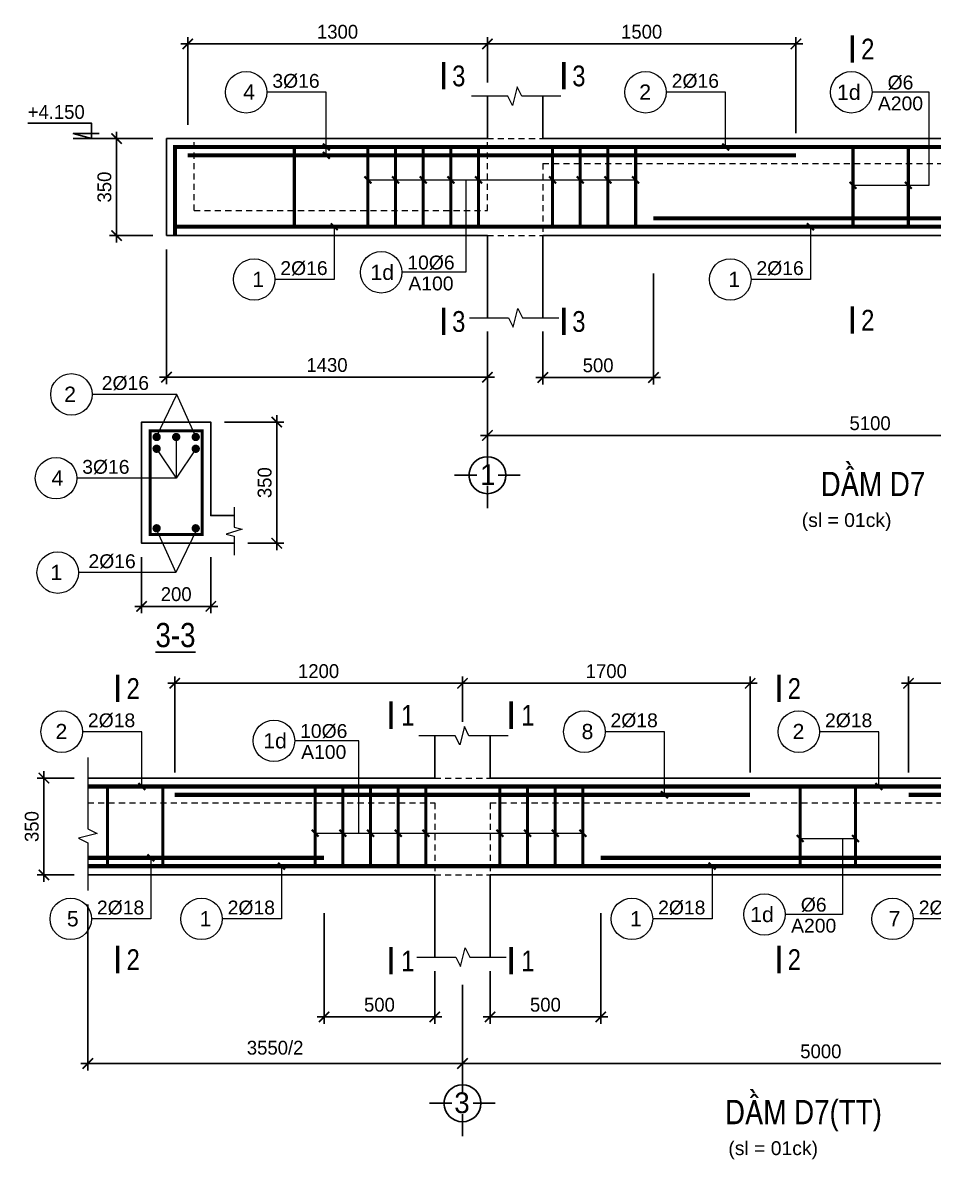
# Model space of a CAD drawing. Header units: millimetres. Extents: x -559287 to -299624, y 2351330 to 2655682.
# Drawn here: x -391536 to -378375, y 2518681 to 2535103 of the extents above; entities that cross this region are included whole.
import ezdxf
from ezdxf.enums import TextEntityAlignment as Align

# ---------------------------------------------------------------- set-up
doc = ezdxf.new("R2010")
doc.units = ezdxf.units.MM
doc.header["$LTSCALE"] = 10
doc.linetypes.add('HIDDEN', pattern=[0.3, 0.175, -0.125])
doc.linetypes.add('HIDDENX2', pattern=[0.75, 0.5, -0.25])
doc.layers.get('0').update_dxf_attribs({"lineweight": 20})
doc.layers.get('Defpoints').update_dxf_attribs({"lineweight": 20})
for name, color, linetype, lineweight in [('Dim', 251, 'Continuous', 15), ('Net khuat', 76, 'HIDDENX2', 15), ('Net manh', 8, 'Continuous', 13), ('Net thay', 4, 'Continuous', 25), ('Text', 54, 'Continuous', 25), ('Thep dai', 2, 'Continuous', 50), ('Thep doc', 140, 'Continuous', 60)]:
    doc.layers.add(name, color=color, linetype=linetype, lineweight=lineweight)
doc.styles.add('HELVE', font='VHAVAN.TTF', dxfattribs={"height": 800})
doc.styles.add('IN-NHO', font='VHELVEN.TTF', dxfattribs={"height": 200})
doc.styles.add('NGHIA5', font='arial_0.ttf', dxfattribs={"height": 180})
doc.styles.get("Standard").update_dxf_attribs({"font": 'nghia5.shx', "height": 200})
doc.styles.add('STYLE1-S1', font='VHARIALN.TTF')
doc.dimstyles.new('dim20', dxfattribs={"dimscale": 100, "dimtxt": 200, "dimasz": 1.5, "dimexe": 1, "dimexo": 2, "dimgap": 0.75, "dimtad": 1, "dimdec": 0, "dimlfac": 0.2, "dimzin": 0, "dimdsep": 46, "dimtxsty": 'Standard', "dimblk1": 'ARCHTICK', "dimblk2": 'ARCHTICK', "dimsah": 1, "dimcen": 0.09, "dimdle": 1, "dimclrd": 256, "dimclre": 256, "dimclrt": 54, "dimadec": 0, "dimazin": 0, "dimtfac": 1, "dimtdec": 0, "dimtofl": 0, "dimtmove": 2, "dimatfit": 3, "dimfxl": 0, "dimtolj": 1, "dimtzin": 0, "dimarcsym": 0})
doc.dimstyles.new('dim25', dxfattribs={"dimscale": 100, "dimtxt": 200, "dimasz": 1.5, "dimexe": 1, "dimexo": 2, "dimgap": 0.75, "dimtad": 1, "dimdec": 0, "dimlfac": 0.25, "dimzin": 0, "dimdsep": 46, "dimtxsty": 'Standard', "dimblk1": 'ARCHTICK', "dimblk2": 'ARCHTICK', "dimsah": 1, "dimcen": 0.09, "dimdle": 1, "dimclrd": 256, "dimclre": 256, "dimclrt": 54, "dimadec": 0, "dimazin": 0, "dimtfac": 1, "dimtdec": 0, "dimtofl": 0, "dimtmove": 2, "dimatfit": 3, "dimfxl": 0, "dimtolj": 1, "dimtzin": 0, "dimarcsym": 0})

# ---------------------------------------------------------------- blocks, each defined once
blk = doc.blocks.new('_ARCHTICK')
at = {"color": 0, "linetype": 'ByBlock', "const_width": 0.15}
blk.add_lwpolyline([(-0.5, -0.5), (0.5, 0.5)], dxfattribs=at)
blk = doc.blocks.new('*D263')
at = {"layer": 'Defpoints', "color": 0, "ltscale": 3, "transparency": 16777216}
for p in [(-374819, 2525558), (-374819, 2524133), (-378732, 2524068)]:
    blk.add_point(p, dxfattribs=at)
at = {"layer": 'Dim', "lineweight": -2, "ltscale": 3, "transparency": 16777216}
for p, q in [((-378732, 2524268), (-378732, 2525658)), ((-374819, 2524333), (-374819, 2525658)), ((-378832, 2525558), (-374719, 2525558))]:
    blk.add_line(p, q, dxfattribs=at)
at = {"layer": 'Dim', "lineweight": -2, "ltscale": 3, "transparency": 16777216, "xscale": 150, "yscale": 150, "zscale": 150, "rotation": 180}
blk.add_blockref('_ARCHTICK', (-378732, 2525558), dxfattribs=at)
at = {"layer": 'Dim', "lineweight": -2, "ltscale": 3, "transparency": 16777216, "xscale": 150, "yscale": 150, "zscale": 150}
blk.add_blockref('_ARCHTICK', (-374819, 2525558), dxfattribs=at)
at = {"layer": 'Dim', "color": 54, "ltscale": 3, "transparency": 16777216, "insert": (-376776, 2525733), "char_height": 200, "attachment_point": 5}
blk.add_mtext('\\A1;1700', dxfattribs=at)
blk = doc.blocks.new('*D264')
at = {"layer": 'Defpoints', "color": 0, "ltscale": 10, "transparency": 16777216}
for p in [(-374819, 2521601), (-385180, 2521401), (-385180, 2520065)]:
    blk.add_point(p, dxfattribs=at)
at = {"layer": 'Dim', "lineweight": -2, "ltscale": 10, "transparency": 16777216}
for p, q in [((-374819, 2521401), (-374819, 2519965)), ((-385180, 2521201), (-385180, 2519965)), ((-374719, 2520065), (-385280, 2520065))]:
    blk.add_line(p, q, dxfattribs=at)
at = {"layer": 'Dim', "lineweight": -2, "ltscale": 10, "transparency": 16777216, "xscale": 150, "yscale": 150, "zscale": 150, "rotation": 180}
blk.add_blockref('_ARCHTICK', (-385180, 2520065), dxfattribs=at)
at = {"layer": 'Dim', "lineweight": -2, "ltscale": 10, "transparency": 16777216, "xscale": 150, "yscale": 150, "zscale": 150}
blk.add_blockref('_ARCHTICK', (-374819, 2520065), dxfattribs=at)
at = {"layer": 'Dim', "color": 54, "ltscale": 10, "transparency": 16777216, "insert": (-380000, 2520240), "char_height": 200, "attachment_point": 5}
blk.add_mtext('\\A1;5000', dxfattribs=at)
blk = doc.blocks.new('truc ngang-helve')
for points in [[(0, -4.8), (0, 0)], [(-2.33, -7.13), (-7.13, -7.13)], [(2.33, -7.13), (7.13, -7.13)], [(0, -9.45), (0, -14.26)]]:
    blk.add_lwpolyline(points)
blk.add_circle((0, -7.13), 4)
at = {"style": 'HELVE'}
blk.add_attdef('A', text='', height=4.5, dxfattribs=at).set_placement((0.03, -7.01), align=Align.MIDDLE_CENTER)
blk = doc.blocks.new('*D265')
at = {"layer": 'Defpoints', "color": 0, "ltscale": 3, "transparency": 16777216}
for p in [(-385180, 2525558), (-385180, 2524801), (-381022, 2524068)]:
    blk.add_point(p, dxfattribs=at)
at = {"layer": 'Dim', "lineweight": -2, "ltscale": 3, "transparency": 16777216}
for p, q in [((-385180, 2525001), (-385180, 2525658)), ((-381022, 2524268), (-381022, 2525658)), ((-380922, 2525558), (-385280, 2525558))]:
    blk.add_line(p, q, dxfattribs=at)
at = {"layer": 'Dim', "lineweight": -2, "ltscale": 3, "transparency": 16777216, "xscale": 150, "yscale": 150, "zscale": 150, "rotation": 180}
blk.add_blockref('_ARCHTICK', (-385180, 2525558), dxfattribs=at)
at = {"layer": 'Dim', "lineweight": -2, "ltscale": 3, "transparency": 16777216, "xscale": 150, "yscale": 150, "zscale": 150}
blk.add_blockref('_ARCHTICK', (-381022, 2525558), dxfattribs=at)
at = {"layer": 'Dim', "color": 54, "ltscale": 3, "transparency": 16777216, "insert": (-383101, 2525733), "char_height": 200, "attachment_point": 5}
blk.add_mtext('\\A1;1700', dxfattribs=at)
blk = doc.blocks.new('*D266')
at = {"layer": 'Defpoints', "color": 0, "ltscale": 10, "transparency": 16777216}
for p in [(-390595, 2522562), (-385180, 2521401), (-385180, 2520065)]:
    blk.add_point(p, dxfattribs=at)
at = {"layer": 'Dim', "lineweight": -2, "ltscale": 10, "transparency": 16777216}
for p, q in [((-390595, 2522362), (-390595, 2519965)), ((-385180, 2521201), (-385180, 2519965)), ((-390695, 2520065), (-385080, 2520065))]:
    blk.add_line(p, q, dxfattribs=at)
at = {"layer": 'Dim', "lineweight": -2, "ltscale": 10, "transparency": 16777216, "xscale": 150, "yscale": 150, "zscale": 150, "rotation": 180}
blk.add_blockref('_ARCHTICK', (-390595, 2520065), dxfattribs=at)
at = {"layer": 'Dim', "lineweight": -2, "ltscale": 10, "transparency": 16777216, "xscale": 150, "yscale": 150, "zscale": 150}
blk.add_blockref('_ARCHTICK', (-385180, 2520065), dxfattribs=at)
at = {"layer": 'Dim', "color": 54, "ltscale": 10, "transparency": 16777216, "insert": (-387888, 2520292), "char_height": 200, "attachment_point": 5}
blk.add_mtext('\\A1;3550/2', dxfattribs=at)
blk = doc.blocks.new('*D268')
at = {"layer": 'Defpoints', "color": 0, "ltscale": 10, "transparency": 16777216}
for p in [(-383181, 2522438), (-384780, 2521601), (-383181, 2520738)]:
    blk.add_point(p, dxfattribs=at)
at = {"layer": 'Dim', "lineweight": -2, "ltscale": 10, "transparency": 16777216}
for p, q in [((-383181, 2522238), (-383181, 2520638)), ((-384780, 2521401), (-384780, 2520638)), ((-384880, 2520738), (-383081, 2520738))]:
    blk.add_line(p, q, dxfattribs=at)
at = {"layer": 'Dim', "lineweight": -2, "ltscale": 10, "transparency": 16777216, "xscale": 150, "yscale": 150, "zscale": 150, "rotation": 180}
blk.add_blockref('_ARCHTICK', (-384780, 2520738), dxfattribs=at)
at = {"layer": 'Dim', "lineweight": -2, "ltscale": 10, "transparency": 16777216, "xscale": 150, "yscale": 150, "zscale": 150}
blk.add_blockref('_ARCHTICK', (-383181, 2520738), dxfattribs=at)
at = {"layer": 'Dim', "color": 54, "ltscale": 10, "transparency": 16777216, "insert": (-383981, 2520913), "char_height": 200, "attachment_point": 5}
blk.add_mtext('\\A1;500', dxfattribs=at)
blk = doc.blocks.new('*D275')
at = {"layer": 'Defpoints', "color": 0, "ltscale": 10, "transparency": 16777216}
for p in [(-384819, 2530840), (-373758, 2530840), (-384819, 2529140)]:
    blk.add_point(p, dxfattribs=at)
at = {"layer": 'Dim', "lineweight": -2, "ltscale": 10, "transparency": 16777216}
for p, q in [((-384819, 2530640), (-384819, 2529040)), ((-373758, 2530640), (-373758, 2529040)), ((-373658, 2529140), (-384919, 2529140))]:
    blk.add_line(p, q, dxfattribs=at)
at = {"layer": 'Dim', "lineweight": -2, "ltscale": 10, "transparency": 16777216, "xscale": 150, "yscale": 150, "zscale": 150, "rotation": 180}
blk.add_blockref('_ARCHTICK', (-384819, 2529140), dxfattribs=at)
at = {"layer": 'Dim', "lineweight": -2, "ltscale": 10, "transparency": 16777216, "xscale": 150, "yscale": 150, "zscale": 150}
blk.add_blockref('_ARCHTICK', (-373758, 2529140), dxfattribs=at)
at = {"layer": 'Dim', "color": 54, "ltscale": 10, "transparency": 16777216, "insert": (-379288, 2529315), "char_height": 200, "attachment_point": 5}
blk.add_mtext('\\A1;5100', dxfattribs=at)
blk = doc.blocks.new('*D276')
at = {"layer": 'Defpoints', "color": 0, "ltscale": 3, "transparency": 16777216}
for p in [(-384819, 2534796), (-384819, 2534040), (-380360, 2533306)]:
    blk.add_point(p, dxfattribs=at)
at = {"layer": 'Dim', "lineweight": -2, "ltscale": 3, "transparency": 16777216}
for p, q in [((-380260, 2534796), (-384919, 2534796)), ((-384819, 2534240), (-384819, 2534896)), ((-380360, 2533506), (-380360, 2534896))]:
    blk.add_line(p, q, dxfattribs=at)
at = {"layer": 'Dim', "lineweight": -2, "ltscale": 3, "transparency": 16777216, "xscale": 150, "yscale": 150, "zscale": 150, "rotation": 180}
blk.add_blockref('_ARCHTICK', (-384819, 2534796), dxfattribs=at)
at = {"layer": 'Dim', "lineweight": -2, "ltscale": 3, "transparency": 16777216, "xscale": 150, "yscale": 150, "zscale": 150}
blk.add_blockref('_ARCHTICK', (-380360, 2534796), dxfattribs=at)
at = {"layer": 'Dim', "color": 54, "ltscale": 3, "transparency": 16777216, "insert": (-382590, 2534971), "char_height": 200, "attachment_point": 5}
blk.add_mtext('\\A1;1500', dxfattribs=at)
blk = doc.blocks.new('*D277')
at = {"layer": 'Defpoints', "color": 0, "ltscale": 3, "transparency": 16777216}
for p in [(-389152, 2534796), (-384819, 2534040), (-389152, 2533428)]:
    blk.add_point(p, dxfattribs=at)
at = {"layer": 'Dim', "lineweight": -2, "ltscale": 3, "transparency": 16777216}
for p, q in [((-384719, 2534796), (-389252, 2534796)), ((-389152, 2533628), (-389152, 2534896)), ((-384819, 2534240), (-384819, 2534896))]:
    blk.add_line(p, q, dxfattribs=at)
at = {"layer": 'Dim', "lineweight": -2, "ltscale": 3, "transparency": 16777216, "xscale": 150, "yscale": 150, "zscale": 150, "rotation": 180}
blk.add_blockref('_ARCHTICK', (-389152, 2534796), dxfattribs=at)
at = {"layer": 'Dim', "lineweight": -2, "ltscale": 3, "transparency": 16777216, "xscale": 150, "yscale": 150, "zscale": 150}
blk.add_blockref('_ARCHTICK', (-384819, 2534796), dxfattribs=at)
at = {"layer": 'Dim', "color": 54, "ltscale": 3, "transparency": 16777216, "insert": (-386986, 2534971), "char_height": 200, "attachment_point": 5}
blk.add_mtext('\\A1;1300', dxfattribs=at)
blk = doc.blocks.new('*D278')
at = {"layer": 'Defpoints', "color": 0, "ltscale": 10, "transparency": 16777216}
for p in [(-389458, 2532028), (-384819, 2530640), (-384819, 2529981)]:
    blk.add_point(p, dxfattribs=at)
at = {"layer": 'Dim', "lineweight": -2, "ltscale": 10, "transparency": 16777216}
for p, q in [((-389458, 2531828), (-389458, 2529881)), ((-384819, 2530440), (-384819, 2529881)), ((-389558, 2529981), (-384719, 2529981))]:
    blk.add_line(p, q, dxfattribs=at)
at = {"layer": 'Dim', "lineweight": -2, "ltscale": 10, "transparency": 16777216, "xscale": 150, "yscale": 150, "zscale": 150, "rotation": 180}
blk.add_blockref('_ARCHTICK', (-389458, 2529981), dxfattribs=at)
at = {"layer": 'Dim', "lineweight": -2, "ltscale": 10, "transparency": 16777216, "xscale": 150, "yscale": 150, "zscale": 150}
blk.add_blockref('_ARCHTICK', (-384819, 2529981), dxfattribs=at)
at = {"layer": 'Dim', "color": 54, "ltscale": 10, "transparency": 16777216, "insert": (-387138, 2530156), "char_height": 200, "attachment_point": 5}
blk.add_mtext('\\A1;1430', dxfattribs=at)
blk = doc.blocks.new('*D280')
at = {"layer": 'Defpoints', "color": 0, "ltscale": 10, "transparency": 16777216}
for p in [(-382419, 2531677), (-384019, 2530840), (-382419, 2529977)]:
    blk.add_point(p, dxfattribs=at)
at = {"layer": 'Dim', "lineweight": -2, "ltscale": 10, "transparency": 16777216}
for p, q in [((-382419, 2531477), (-382419, 2529877)), ((-384019, 2530640), (-384019, 2529877)), ((-384119, 2529977), (-382319, 2529977))]:
    blk.add_line(p, q, dxfattribs=at)
at = {"layer": 'Dim', "lineweight": -2, "ltscale": 10, "transparency": 16777216, "xscale": 150, "yscale": 150, "zscale": 150, "rotation": 180}
blk.add_blockref('_ARCHTICK', (-384019, 2529977), dxfattribs=at)
at = {"layer": 'Dim', "lineweight": -2, "ltscale": 10, "transparency": 16777216, "xscale": 150, "yscale": 150, "zscale": 150}
blk.add_blockref('_ARCHTICK', (-382419, 2529977), dxfattribs=at)
at = {"layer": 'Dim', "color": 54, "ltscale": 10, "transparency": 16777216, "insert": (-383219, 2530152), "char_height": 200, "attachment_point": 5}
blk.add_mtext('\\A1;500', dxfattribs=at)
blk = doc.blocks.new('*D283')
at = {"layer": 'Defpoints', "color": 0, "ltscale": 3, "transparency": 16777216}
for p in [(-385180, 2525558), (-385180, 2524801), (-389339, 2524068)]:
    blk.add_point(p, dxfattribs=at)
at = {"layer": 'Dim', "lineweight": -2, "ltscale": 3, "transparency": 16777216}
for p, q in [((-389339, 2524268), (-389339, 2525658)), ((-385180, 2525001), (-385180, 2525658)), ((-389439, 2525558), (-385080, 2525558))]:
    blk.add_line(p, q, dxfattribs=at)
at = {"layer": 'Dim', "lineweight": -2, "ltscale": 3, "transparency": 16777216, "xscale": 150, "yscale": 150, "zscale": 150, "rotation": 180}
blk.add_blockref('_ARCHTICK', (-389339, 2525558), dxfattribs=at)
at = {"layer": 'Dim', "lineweight": -2, "ltscale": 3, "transparency": 16777216, "xscale": 150, "yscale": 150, "zscale": 150}
blk.add_blockref('_ARCHTICK', (-385180, 2525558), dxfattribs=at)
at = {"layer": 'Dim', "color": 54, "ltscale": 3, "transparency": 16777216, "insert": (-387260, 2525733), "char_height": 200, "attachment_point": 5}
blk.add_mtext('\\A1;1200', dxfattribs=at)
blk = doc.blocks.new('*D284')
at = {"layer": 'Defpoints', "color": 0, "ltscale": 3, "transparency": 16777216}
for p in [(-391230, 2524189), (-390595, 2524189), (-390595, 2522789)]:
    blk.add_point(p, dxfattribs=at)
at = {"layer": 'Dim', "lineweight": -2, "ltscale": 3, "transparency": 16777216}
for p, q in [((-391230, 2522689), (-391230, 2524289)), ((-390795, 2524189), (-391330, 2524189)), ((-390795, 2522789), (-391330, 2522789))]:
    blk.add_line(p, q, dxfattribs=at)
at = {"layer": 'Dim', "lineweight": -2, "ltscale": 3, "transparency": 16777216, "xscale": 150, "yscale": 150, "zscale": 150}
for p, rotation in [((-391230, 2524189), 90), ((-391230, 2522789), 270)]:
    blk.add_blockref('_ARCHTICK', p, dxfattribs=dict(at, rotation=rotation))
at = {"layer": 'Dim', "color": 54, "ltscale": 3, "transparency": 16777216, "insert": (-391405, 2523489), "char_height": 200, "attachment_point": 5, "rotation": 90}
blk.add_mtext('\\A1;350', dxfattribs=at)
blk = doc.blocks.new('*D285')
at = {"layer": 'Defpoints', "color": 0, "ltscale": 10, "transparency": 16777216}
for p in [(-387180, 2522438), (-385580, 2521601), (-387180, 2520738)]:
    blk.add_point(p, dxfattribs=at)
at = {"layer": 'Dim', "lineweight": -2, "ltscale": 10, "transparency": 16777216}
for p, q in [((-387180, 2522238), (-387180, 2520638)), ((-385580, 2521401), (-385580, 2520638)), ((-385480, 2520738), (-387280, 2520738))]:
    blk.add_line(p, q, dxfattribs=at)
at = {"layer": 'Dim', "lineweight": -2, "ltscale": 10, "transparency": 16777216, "xscale": 150, "yscale": 150, "zscale": 150, "rotation": 180}
blk.add_blockref('_ARCHTICK', (-387180, 2520738), dxfattribs=at)
at = {"layer": 'Dim', "lineweight": -2, "ltscale": 10, "transparency": 16777216, "xscale": 150, "yscale": 150, "zscale": 150}
blk.add_blockref('_ARCHTICK', (-385580, 2520738), dxfattribs=at)
at = {"layer": 'Dim', "color": 54, "ltscale": 10, "transparency": 16777216, "insert": (-386380, 2520913), "char_height": 200, "attachment_point": 5}
blk.add_mtext('\\A1;500', dxfattribs=at)
blk = doc.blocks.new('*D286')
at = {"layer": 'Defpoints', "color": 0, "ltscale": 3, "transparency": 16777216}
for p in [(-389458, 2533428), (-390180, 2532028), (-389458, 2532028)]:
    blk.add_point(p, dxfattribs=at)
at = {"layer": 'Dim', "lineweight": -2, "ltscale": 3, "transparency": 16777216}
for p, q in [((-390180, 2533528), (-390180, 2531928)), ((-389658, 2533428), (-390280, 2533428)), ((-389658, 2532028), (-390280, 2532028))]:
    blk.add_line(p, q, dxfattribs=at)
at = {"layer": 'Dim', "lineweight": -2, "ltscale": 3, "transparency": 16777216, "xscale": 150, "yscale": 150, "zscale": 150}
for p, rotation in [((-390180, 2533428), 90), ((-390180, 2532028), 270)]:
    blk.add_blockref('_ARCHTICK', p, dxfattribs=dict(at, rotation=rotation))
at = {"layer": 'Dim', "color": 54, "ltscale": 3, "transparency": 16777216, "insert": (-390355, 2532728), "char_height": 200, "attachment_point": 5, "rotation": 90}
blk.add_mtext('\\A1;350', dxfattribs=at)
blk = doc.blocks.new('A$C17747A8B')
blk.add_line((0, 0), (525, 0))
blk.add_lwpolyline([(1183, 225), (263, 225), (263, 0), (525, 75), (150, 75)])
at = {"layer": 'Text'}
blk.add_attdef('+3.900', (183, 286), '', height=180, dxfattribs=at)
blk = doc.blocks.new('*D260')
at = {"layer": 'Defpoints', "color": 0, "transparency": 16777216}
for p in [(-389818, 2527582), (-388818, 2527582), (-388818, 2526670)]:
    blk.add_point(p, dxfattribs=at)
at = {"layer": 'Dim', "lineweight": -2, "transparency": 16777216}
for p, q in [((-389818, 2527382), (-389818, 2526570)), ((-388818, 2527382), (-388818, 2526570)), ((-389918, 2526670), (-388718, 2526670))]:
    blk.add_line(p, q, dxfattribs=at)
at = {"layer": 'Dim', "lineweight": -2, "transparency": 16777216, "xscale": 150, "yscale": 150, "zscale": 150, "rotation": 180}
blk.add_blockref('_ARCHTICK', (-389818, 2526670), dxfattribs=at)
at = {"layer": 'Dim', "lineweight": -2, "transparency": 16777216, "xscale": 150, "yscale": 150, "zscale": 150}
blk.add_blockref('_ARCHTICK', (-388818, 2526670), dxfattribs=at)
at = {"layer": 'Dim', "color": 54, "transparency": 16777216, "insert": (-389318, 2526845), "char_height": 200, "attachment_point": 5}
blk.add_mtext('\\A1;200', dxfattribs=at)
blk = doc.blocks.new('*D261')
at = {"layer": 'Defpoints', "color": 0, "transparency": 16777216}
for p in [(-388818, 2529332), (-388481, 2527582), (-387864, 2527582)]:
    blk.add_point(p, dxfattribs=at)
at = {"layer": 'Dim', "lineweight": -2, "transparency": 16777216}
for p, q in [((-387864, 2529432), (-387864, 2527482)), ((-388618, 2529332), (-387764, 2529332)), ((-388281, 2527582), (-387764, 2527582))]:
    blk.add_line(p, q, dxfattribs=at)
at = {"layer": 'Dim', "lineweight": -2, "transparency": 16777216, "xscale": 150, "yscale": 150, "zscale": 150}
for p, rotation in [((-387864, 2529332), 90), ((-387864, 2527582), 270)]:
    blk.add_blockref('_ARCHTICK', p, dxfattribs=dict(at, rotation=rotation))
at = {"layer": 'Dim', "color": 54, "transparency": 16777216, "insert": (-388039, 2528457), "char_height": 200, "attachment_point": 5, "rotation": 90}
blk.add_mtext('\\A1;350', dxfattribs=at)

msp = doc.modelspace()

# ---------------------------------------------------------------- linework, layer by layer
at = {"layer": 'Net khuat', "linetype": 'HIDDEN', "ltscale": 50}
for p, q in [((-389058, 2532388.1), (-389058, 2533428.1)), ((-384819, 2533428.1), (-384019, 2533428.1)), ((-384819, 2532388.1), (-384819, 2533428.1)), ((-384019.1, 2533068.1), (-374157.7, 2533068.1)), ((-384019.1, 2533068.1), (-384019.1, 2532028.1)), ((-389058, 2532388.1), (-384819, 2532388.1)), ((-384819, 2532028.1), (-384019.1, 2532028.1)), ((-385580.4, 2524189.4), (-384780.4, 2524189.4)), ((-390595.1, 2523829.4), (-385580.4, 2523829.4)), ((-385580.4, 2523829.4), (-385580.4, 2522789.4)), ((-384780.5, 2523829.4), (-375219.2, 2523829.4)), ((-384780.5, 2523829.4), (-384780.5, 2522789.4)), ((-385580.4, 2522789.4), (-384780.5, 2522789.4))]:
    msp.add_line(p, q, dxfattribs=at)
at = {"layer": 'Net manh'}
for p, q in [((-386547.6, 2532830.8), (-382677.3, 2532830.8)), ((-387309.1, 2523392.1), (-383438.8, 2523392.1))]:
    msp.add_line(p, q, dxfattribs=at)
for points in [[(-383759, 2534039.9), (-384324.2, 2534039.9), (-384391.4, 2534174), (-384457, 2533905.8), (-384524.2, 2534039.9), (-385051.6, 2534039.9)], [(-387149, 2533186.3), (-387149, 2534098.2), (-388006.7, 2534098.2)], [(-381376.2, 2533306.3), (-381376.2, 2534098.2), (-382233.9, 2534098.2)], [(-379535.4, 2532753.5), (-378432.1, 2532753.5), (-378432.1, 2534098.2), (-379260, 2534098.2)], [(-385129.4, 2532830.8), (-385129.4, 2531496.9), (-386054.7, 2531496.9)], [(-387033.3, 2532155), (-387033.3, 2531393.1), (-387891.1, 2531393.1)], [(-380151.4, 2532155), (-380151.4, 2531393.1), (-381009.2, 2531393.1)], [(-385078.9, 2530840.1), (-384513.7, 2530840.1), (-384446.5, 2530706), (-384380.9, 2530974.2), (-384313.7, 2530840.1), (-383786.3, 2530840.1)], [(-389035.5, 2529117), (-389308.6, 2529733), (-390532.4, 2529733)], [(-389600.8, 2529117), (-389308.6, 2529733), (-390532.4, 2529733)], [(-389318.1, 2529117), (-389318.1, 2528521.3), (-390754.7, 2528521.3)], [(-389600.8, 2528947), (-389318.1, 2528521.3), (-390754.7, 2528521.3)], [(-389035.5, 2528947), (-389318.1, 2528521.3), (-390754.7, 2528521.3)], [(-389618.3, 2527807.4), (-389323.3, 2527158), (-390730.3, 2527158)], [(-389012.4, 2527806.7), (-389323.3, 2527158), (-390730.3, 2527158)], [(-384520.5, 2524801.2), (-385085.7, 2524801.2), (-385152.9, 2524935.3), (-385218.5, 2524667.1), (-385285.7, 2524801.2), (-385813.1, 2524801.2)], [(-389814.8, 2524067.6), (-389814.8, 2524859.5), (-390672.5, 2524859.5)], [(-382260.8, 2523947.6), (-382260.8, 2524859.5), (-383118.5, 2524859.5)], [(-379160.4, 2524067.6), (-379160.4, 2524859.5), (-380018.1, 2524859.5)], [(-386679.1, 2523392.1), (-386679.1, 2524727.5), (-387604.4, 2524727.5)], [(-390595.1, 2524485.4), (-390595.1, 2523454.6), (-390461, 2523387.4), (-390729.2, 2523321.8), (-390595.1, 2523254.6), (-390595.1, 2522562.3)], [(-379686.7, 2523314.8), (-379686.7, 2522218.3), (-380514.6, 2522218.3)], [(-380298.9, 2523314.8), (-379498.9, 2523314.8)], [(-389684.4, 2523036.3), (-389684.4, 2522154.4), (-390542.1, 2522154.4)], [(-377805.3, 2523036.3), (-377805.3, 2522154.4), (-378663, 2522154.4)], [(-387794.8, 2522916.3), (-387794.8, 2522154.4), (-388652.5, 2522154.4)], [(-381572.6, 2522916.3), (-381572.6, 2522154.4), (-382430.3, 2522154.4)], [(-385840.4, 2521601.4), (-385275.2, 2521601.4), (-385208, 2521467.3), (-385142.4, 2521735.5), (-385075.2, 2521601.4), (-384547.8, 2521601.4)]]:
    msp.add_lwpolyline(points, dxfattribs=at)
at = {"layer": 'Net manh', "const_width": 30}
for points in [[(-387099, 2533256.3), (-387199, 2533356.3)], [(-381326.2, 2533256.3), (-381426.2, 2533356.3)], [(-387099, 2533136.3), (-387199, 2533236.3)], [(-386497.6, 2532780.8), (-386597.6, 2532880.8)], [(-386097.6, 2532780.8), (-386197.6, 2532880.8)], [(-385697.6, 2532780.8), (-385797.6, 2532880.8)], [(-385297.6, 2532780.8), (-385397.6, 2532880.8)], [(-384897.6, 2532780.8), (-384997.6, 2532880.8)], [(-383827.3, 2532780.8), (-383927.3, 2532880.8)], [(-383427.3, 2532780.8), (-383527.3, 2532880.8)], [(-383027.3, 2532780.8), (-383127.3, 2532880.8)], [(-382627.3, 2532780.8), (-382727.3, 2532880.8)], [(-379485.4, 2532703.5), (-379585.4, 2532803.5)], [(-378685.4, 2532703.5), (-378785.4, 2532803.5)], [(-386983.3, 2532105), (-387083.3, 2532205)], [(-380101.4, 2532105), (-380201.4, 2532205)], [(-389764.8, 2524017.6), (-389864.8, 2524117.6)], [(-379110.4, 2524017.6), (-379210.4, 2524117.6)], [(-382210.8, 2523897.6), (-382310.8, 2523997.6)], [(-387259.1, 2523342.1), (-387359.1, 2523442.1)], [(-386859.1, 2523342.1), (-386959.1, 2523442.1)], [(-386459.1, 2523342.1), (-386559.1, 2523442.1)], [(-386059.1, 2523342.1), (-386159.1, 2523442.1)], [(-385659.1, 2523342.1), (-385759.1, 2523442.1)], [(-384588.8, 2523342.1), (-384688.8, 2523442.1)], [(-384188.8, 2523342.1), (-384288.8, 2523442.1)], [(-383788.8, 2523342.1), (-383888.8, 2523442.1)], [(-383388.8, 2523342.1), (-383488.8, 2523442.1)], [(-380248.9, 2523264.8), (-380348.9, 2523364.8)], [(-379448.9, 2523264.8), (-379548.9, 2523364.8)], [(-389634.4, 2522986.3), (-389734.4, 2523086.3)], [(-387744.8, 2522866.3), (-387844.8, 2522966.3)], [(-381522.6, 2522866.3), (-381622.6, 2522966.3)]]:
    msp.add_lwpolyline(points, dxfattribs=at)
at = {"layer": 'Net manh', "ltscale": 3}
msp.add_lwpolyline([(-388481.4, 2528103.3), (-388481.4, 2527815.3), (-388365.5, 2527784.2), (-388597.3, 2527714.3), (-388481.4, 2527683.3), (-388481.4, 2527409.3)], dxfattribs=at)
at = {"layer": 'Net manh'}
for centre in [(-388306.7, 2534098.2), (-382533.9, 2534098.2), (-379560, 2534098.2), (-388191.1, 2531393.1), (-386354.7, 2531496.9), (-381309.2, 2531393.1), (-390832.4, 2529733), (-391054.7, 2528521.3), (-391030.3, 2527158), (-390972.5, 2524859.5), (-383418.5, 2524859.5), (-380318.1, 2524859.5), (-387904.4, 2524727.5), (-380814.6, 2522218.3), (-390842.1, 2522154.4), (-388952.5, 2522154.4), (-382730.3, 2522154.4), (-378963, 2522154.4)]:
    msp.add_circle(centre, 300, dxfattribs=at)
at = {"layer": 'Net thay'}
for p, q in [((-384819, 2533428.1), (-384819, 2534039.9)), ((-384019, 2533428.1), (-384019, 2534039.9)), ((-384819, 2530840.1), (-384819, 2532028.1)), ((-384019, 2532028.1), (-384019, 2530840.1)), ((-385580.4, 2524189.4), (-385580.4, 2524801.2)), ((-384780.4, 2524189.4), (-384780.4, 2524801.2)), ((-385580.4, 2521601.4), (-385580.4, 2522789.4)), ((-384780.4, 2522789.4), (-384780.4, 2521601.4))]:
    msp.add_line(p, q, dxfattribs=at)
at = {"layer": 'Net thay', "ltscale": 10}
for p, q in [((-389458, 2532028.1), (-389458, 2533428.1)), ((-389458, 2533428.1), (-384819, 2533428.1)), ((-374157.7, 2533428.1), (-384019, 2533428.1)), ((-384819, 2532028.1), (-389458, 2532028.1)), ((-374157.7, 2532028.1), (-384019, 2532028.1)), ((-390595.1, 2524189.4), (-385580.4, 2524189.4)), ((-375219.2, 2524189.4), (-384780.4, 2524189.4)), ((-385580.4, 2522789.4), (-390595.1, 2522789.4)), ((-375219.2, 2522789.4), (-384780.4, 2522789.4))]:
    msp.add_line(p, q, dxfattribs=at)
msp.add_lwpolyline([(-388481.4, 2527582.4), (-389818.1, 2527582.4), (-389818.1, 2529332.4), (-388818.1, 2529332.4), (-388818.1, 2527982.4), (-388481.4, 2527982.4)], dxfattribs=at)
at = {"layer": 'Text', "const_width": 50}
for points in [[(-379544.5, 2534922.8), (-379544.5, 2534525.5)], [(-385450.5, 2534535.2), (-385450.5, 2534137.9)], [(-383714.4, 2534535.2), (-383714.4, 2534137.9)], [(-385450.5, 2530987.2), (-385450.5, 2530590)], [(-383714.4, 2530987.2), (-383714.4, 2530590)], [(-379544.5, 2531005.8), (-379544.5, 2530608.5)], [(-390162.7, 2525684), (-390162.7, 2525286.8)], [(-380606, 2525684), (-380606, 2525286.8)], [(-386212, 2525296.5), (-386212, 2524899.2)], [(-384475.9, 2525296.5), (-384475.9, 2524899.2)], [(-390162.7, 2521767.1), (-390162.7, 2521369.8)], [(-386212, 2521748.5), (-386212, 2521351.2)], [(-384475.9, 2521748.5), (-384475.9, 2521351.2)], [(-380606, 2521767.1), (-380606, 2521369.8)]]:
    msp.add_lwpolyline(points, dxfattribs=at)
at = {"layer": 'Thep dai', "const_width": 45}
for points in [[(-387609.6, 2532155.3), (-387609.6, 2533306.3)], [(-386547.6, 2532155.3), (-386547.6, 2533306.3)], [(-386147.6, 2532155.3), (-386147.6, 2533306.3)], [(-385747.6, 2532155.3), (-385747.6, 2533306.3)], [(-385347.6, 2532155.3), (-385347.6, 2533306.3)], [(-384947.6, 2532155.3), (-384947.6, 2533306.3)], [(-383877.3, 2532155.3), (-383877.3, 2533306.3)], [(-383477.3, 2532155.3), (-383477.3, 2533306.3)], [(-383077.3, 2532155.3), (-383077.3, 2533306.3)], [(-382677.3, 2532155.3), (-382677.3, 2533306.3)], [(-379535.4, 2532155.3), (-379535.4, 2533306.3)], [(-378735.4, 2532155.3), (-378735.4, 2533306.3)], [(-389693.1, 2527707.4), (-388943.1, 2527707.4), (-388943.1, 2529207.4), (-389693.1, 2529207.4), (-389693.1, 2527707.4)], [(-390312.5, 2522916.6), (-390312.5, 2524067.6)], [(-389512.5, 2522916.6), (-389512.5, 2524067.6)], [(-387309.1, 2522916.6), (-387309.1, 2524067.6)], [(-386909.1, 2522916.6), (-386909.1, 2524067.6)], [(-386509.1, 2522916.6), (-386509.1, 2524067.6)], [(-386109.1, 2522916.6), (-386109.1, 2524067.6)], [(-385709.1, 2522916.6), (-385709.1, 2524067.6)], [(-384638.8, 2522916.6), (-384638.8, 2524067.6)], [(-384238.8, 2522916.6), (-384238.8, 2524067.6)], [(-383838.8, 2522916.6), (-383838.8, 2524067.6)], [(-383438.8, 2522916.6), (-383438.8, 2524067.6)], [(-380298.9, 2522916.6), (-380298.9, 2524067.6)], [(-379498.9, 2522916.6), (-379498.9, 2524067.6)]]:
    msp.add_lwpolyline(points, dxfattribs=at)
at = {"layer": 'Thep doc', "ltscale": 10, "const_width": 60}
for points in [[(-368905, 2533306.3), (-389336.1, 2533306.3), (-389336.1, 2532028.1)], [(-389152.4, 2533186.3), (-380360.3, 2533186.3)], [(-368905, 2532155.3), (-389336.1, 2532155.3)], [(-375757.5, 2532275.3), (-382419.2, 2532275.3)], [(-364835.7, 2522789.4), (-364835.7, 2524067.6), (-390595.1, 2524067.6)], [(-389339.1, 2523947.6), (-381021.7, 2523947.6)], [(-370906.6, 2523947.6), (-378731.9, 2523947.6)], [(-390595.1, 2523036.6), (-387180.2, 2523036.6)], [(-376819, 2523036.6), (-383180.7, 2523036.6)], [(-364835.7, 2522916.6), (-390595.1, 2522916.6)]]:
    msp.add_lwpolyline(points, dxfattribs=at)
at = {"layer": 'Thep doc', "const_width": 60}
for points in [[(-389630.8, 2529117, 1), (-389570.8, 2529117, 1)], [(-389288.1, 2529117, -1), (-389348.1, 2529117, -1)], [(-389005.5, 2529117, -1), (-389065.5, 2529117, -1)], [(-389630.8, 2528947, 1), (-389570.8, 2528947, 1)], [(-389005.5, 2528947, -1), (-389065.5, 2528947, -1)], [(-389630.8, 2527797.8, -1), (-389570.8, 2527797.8, -1)], [(-389005.5, 2527797.8, 1), (-389065.5, 2527797.8, 1)]]:
    msp.add_lwpolyline(points, format="xyb", close=True, dxfattribs=at)

# ---------------------------------------------------------------- block references
at = {"layer": 'Net thay'}
ref = msp.add_blockref('A$C17747A8B', (-390280, 2533428.1), dxfattribs=dict(at, xscale=-1))
ref.add_attrib('+3.900', '+4.150', (-391465.7, 2533713.6), dxfattribs={"layer": 'Text', "height": 200})
ref = msp.add_blockref('truc ngang-helve', (-384819, 2529040.2), dxfattribs=dict(at, xscale=66.66666666662786, yscale=66.66666666604578, zscale=66.66666666666667))
ref.add_attrib('A', '1', dxfattribs={"layer": 'Text', "height": 300, "style": 'HELVE'}).set_placement((-384814.1, 2528573.1), align=Align.MIDDLE_CENTER)
ref = msp.add_blockref('truc ngang-helve', (-385180.4, 2519965), dxfattribs=dict(at, xscale=66.66666666662786, yscale=66.66666666604578, zscale=66.66666666666667))
ref.add_attrib('A', '3', dxfattribs={"layer": 'Text', "height": 300, "style": 'HELVE'}).set_placement((-385187, 2519497.8), align=Align.MIDDLE_CENTER)

# ---------------------------------------------------------------- texts
at = {"layer": 'Text'}
for s, height, style, p in [('2', 300, 'STYLE1-S1', (-379321.8, 2534721.6)), ('3', 300, 'STYLE1-S1', (-385233.5, 2534334.1)), ('3', 300, 'STYLE1-S1', (-383497.4, 2534334.1)), ('4', 220, 'IN-NHO', (-388264.5, 2534100.3)), ('2', 220, 'IN-NHO', (-382539.3, 2534100.3)), ('1d', 220, 'IN-NHO', (-379595.5, 2534098.2)), ('1', 220, 'IN-NHO', (-388133.2, 2531395.1)), ('1d', 220, 'IN-NHO', (-386339.6, 2531496.9)), ('1', 220, 'IN-NHO', (-381251.3, 2531395.1)), ('3', 300, 'STYLE1-S1', (-385233.5, 2530786.1)), ('3', 300, 'STYLE1-S1', (-383497.4, 2530786.1)), ('2', 300, 'STYLE1-S1', (-379321.8, 2530804.7)), ('2', 220, 'IN-NHO', (-390852.3, 2529735)), ('4', 220, 'IN-NHO', (-391034.8, 2528523.4)), ('1', 220, 'IN-NHO', (-391050.2, 2527160)), ('%%U3-3', 350, 'STYLE1-S1', (-389328.4, 2526255.5)), ('2', 300, 'STYLE1-S1', (-389939.9, 2525482.9)), ('2', 300, 'STYLE1-S1', (-380383.2, 2525482.9)), ('1', 300, 'STYLE1-S1', (-385970.4, 2525095.3)), ('1', 300, 'STYLE1-S1', (-384234.3, 2525095.3)), ('2', 220, 'IN-NHO', (-390977.9, 2524861.5)), ('8', 220, 'IN-NHO', (-383373.2, 2524861.5)), ('2', 220, 'IN-NHO', (-380323.5, 2524861.5)), ('1d', 220, 'IN-NHO', (-387889.3, 2524727.5)), ('1d', 220, 'IN-NHO', (-380850.1, 2522218.3)), ('5', 220, 'IN-NHO', (-390813, 2522156.4)), ('1', 220, 'IN-NHO', (-388894.6, 2522156.4)), ('1', 220, 'IN-NHO', (-382672.4, 2522156.4)), ('7', 220, 'IN-NHO', (-378934, 2522156.4)), ('2', 300, 'STYLE1-S1', (-389939.9, 2521565.9)), ('1', 300, 'STYLE1-S1', (-385970.4, 2521547.4)), ('1', 300, 'STYLE1-S1', (-384234.3, 2521547.4)), ('2', 300, 'STYLE1-S1', (-380383.2, 2521565.9))]:
    msp.add_text(s, height=height, dxfattribs=dict(at, style=style)).set_placement(p, align=Align.MIDDLE_CENTER)
at = {"layer": 'Text', "ltscale": 3, "style": 'NGHIA5'}
for s, p in [('3%%C16', (-387586.5, 2534162.5)), ('2%%C16', (-381813.7, 2534162.5)), ('%%C6', (-378848.6, 2534139.5)), ('A200', (-378848.6, 2533836.4)), ('2%%C16', (-387470.9, 2531457.4)), ('10%%C6', (-385635.5, 2531538.2)), ('2%%C16', (-380589, 2531457.4)), ('A100', (-385635.5, 2531235.2)), ('2%%C16', (-390052.5, 2529797.2)), ('3%%C16', (-390334.5, 2528585.6)), ('2%%C16', (-390244.5, 2527222.2)), ('2%%C18', (-390252.3, 2524923.8)), ('2%%C18', (-382698.4, 2524923.8)), ('2%%C18', (-379598, 2524923.8)), ('10%%C6', (-387185.1, 2524768.8)), ('A100', (-387185.1, 2524465.7)), ('%%C6', (-380103.2, 2522259.6)), ('2%%C18', (-390122, 2522218.6)), ('2%%C18', (-388232.4, 2522218.6)), ('2%%C18', (-382010.2, 2522218.6)), ('2%%C18', (-378242.9, 2522218.6)), ('A200', (-380103.2, 2521956.6))]:
    msp.add_text(s, height=200, dxfattribs=at).set_placement(p, align=Align.CENTER)
at = {"layer": 'Text', "style": 'STYLE1-S1'}
for s, p in [('DÇM D7', (-378490.6, 2528263.3)), ('DÇM D7(tt)', (-379117.2, 2519188))]:
    msp.add_text(s, height=350, dxfattribs=at).set_placement(p, align=Align.RIGHT)
at = {"layer": 'Text', "ltscale": 3, "style": 'NGHIA5'}
for p in [(-380275.4, 2527816.8), (-381336.9, 2518741.5)]:
    msp.add_text('(sl = 01ck)', height=200, dxfattribs=at).set_placement(p)

# ---------------------------------------------------------------- dimensions: what is measured, and where the dimension line sits
at = {"layer": 'Dim', "ltscale": 3}
for base, p1, p2, text, picture, middle in [((-389152.4, 2534796.3), (-384819, 2534039.9), (-389152.4, 2533428.1), '1300', '*D277', (-386985.7, 2534971.3)), ((-384819, 2534796.3), (-380360.3, 2533306.3), (-384819, 2534039.9), '1500', '*D276', (-382589.6, 2534971.3)), ((-385180.4, 2525557.6), (-381021.7, 2524067.6), (-385180.4, 2524801.2), '1700', '*D265', (-383101.1, 2525732.6))]:
    dim = msp.add_linear_dim(base=base, p1=p1, p2=p2, angle=180, text=text, dimstyle='dim25', dxfattribs=at)
    dim.commit()
    dim.dimension.update_dxf_attribs({"geometry": picture, "text_midpoint": middle})
for base, p1, p2, picture, middle in [((-390180, 2532028.1), (-389458, 2533428.1), (-389458.1, 2532028.1), '*D286', (-390355, 2532728.1)), ((-391230.2, 2524189.4), (-390595.1, 2522789.4), (-390595.1, 2524189.4), '*D284', (-391405.2, 2523489.4))]:
    dim = msp.add_linear_dim(base=base, p1=p1, p2=p2, angle=90, dimstyle='dim25', dxfattribs=at)
    dim.commit()
    dim.dimension.update_dxf_attribs({"geometry": picture, "text_midpoint": middle})
at = {"layer": 'Dim', "ltscale": 10}
for base, p1, p2, text, picture, middle in [((-384819, 2529981.3), (-389458, 2532028.1), (-384819, 2530640.1), '1430', '*D278', (-387138.5, 2530156.3)), ((-385180.4, 2520065), (-390595.1, 2522562.3), (-385180.4, 2521401.4), '3550/2', '*D266', (-387887.8, 2520292.3)), ((-387180.2, 2520738.2), (-385580.4, 2521601.4), (-387180.2, 2522438.3), '500', '*D285', (-386380.3, 2520913.2))]:
    dim = msp.add_linear_dim(base=base, p1=p1, p2=p2, angle=180, text=text, dimstyle='dim25', dxfattribs=at)
    dim.commit()
    dim.dimension.update_dxf_attribs({"geometry": picture, "text_midpoint": middle})
for base, p1, p2, text, picture, middle in [((-382419.2, 2529976.9), (-384019, 2530840.1), (-382419.2, 2531677.1), '500', '*D280', (-383219.1, 2530151.9)), ((-384819, 2529140.2), (-373757.7, 2530840.1), (-384819, 2530840.1), '5100', '*D275', (-379288.4, 2529315.2)), ((-383180.7, 2520738.2), (-384780.4, 2521601.4), (-383180.7, 2522438.3), '500', '*D268', (-383980.6, 2520913.2)), ((-385180.4, 2520065), (-374819.2, 2521601.4), (-385180.4, 2521401.4), '5000', '*D264', (-379999.8, 2520240))]:
    dim = msp.add_linear_dim(base=base, p1=p1, p2=p2, text=text, dimstyle='dim25', dxfattribs=at)
    dim.commit()
    dim.dimension.update_dxf_attribs({"geometry": picture, "text_midpoint": middle})
at = {"layer": 'Dim'}
dim = msp.add_linear_dim(base=(-387864.5, 2527582.4), p1=(-388818.1, 2529332.4), p2=(-388481.4, 2527582.4), angle=270, dimstyle='dim20', dxfattribs=at)
dim.commit()
dim.dimension.update_dxf_attribs({"geometry": '*D261', "text_midpoint": (-388039.5, 2528457.4)})
dim = msp.add_linear_dim(base=(-388818.1, 2526669.5), p1=(-389818.1, 2527582.4), p2=(-388818.1, 2527582.4), dimstyle='dim20', dxfattribs=at)
dim.commit()
dim.dimension.update_dxf_attribs({"geometry": '*D260', "text_midpoint": (-389318.1, 2526844.5)})
at = {"layer": 'Dim', "ltscale": 3}
for base, p1, p2, text, picture, middle in [((-385180.4, 2525557.6), (-389339.1, 2524067.6), (-385180.4, 2524801.2), '1200', '*D283', (-387259.8, 2525732.6)), ((-374819.2, 2525557.6), (-378731.9, 2524067.6), (-374819.2, 2524133.4), '1700', '*D263', (-376775.5, 2525732.6))]:
    dim = msp.add_linear_dim(base=base, p1=p1, p2=p2, text=text, dimstyle='dim25', dxfattribs=at)
    dim.commit()
    dim.dimension.update_dxf_attribs({"geometry": picture, "text_midpoint": middle})

doc.saveas('drawing.dxf')
